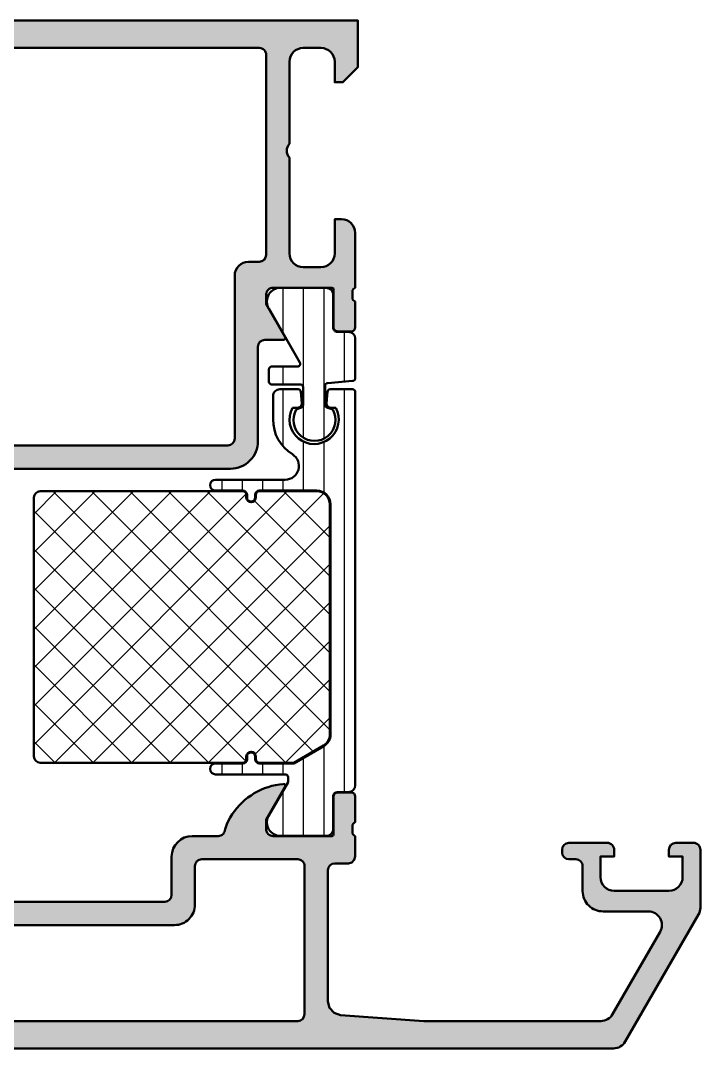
# Model space of a CAD drawing. Extents: x -20 to 78, y 10 to 85.
# Drawn here: x 28.4 to 78, y 10 to 85 of the extents above; entities that cross this region are included whole.
import ezdxf

# ---------------------------------------------------------------- set-up
doc = ezdxf.new("R2010")
doc.units = 0
for name, color, linetype, lineweight in [('0S-Alu contour', 7, 'Continuous', 50), ('0S-Alu hatch', 252, 'Continuous', 25), ('0S-Plastic contour', 254, 'Continuous', 50), ('0S-Plastic hatch', 253, 'Continuous', 25), ('0S-PT contour', 91, 'Continuous', 50), ('0S-PT hatch', 103, 'Continuous', 25)]:
    doc.layers.add(name, color=color, linetype=linetype, lineweight=lineweight)
pattern_1 = [(90, (0, 0), (-1.4859, 0), [])]

# ---------------------------------------------------------------- blocks, each defined once
blk = doc.blocks.new('398790__73D74EE0_FB22_4A8C_B24D_59E023AB0B84_')
at = {"layer": '0S-Alu hatch'}
h = blk.add_hatch(color=256, dxfattribs=at)
edge = h.paths.add_edge_path()
edge.add_line((-4.50000000000557, 18.50000824363941), (4.499999999994201, 18.50000824363964))
edge.add_ellipse((4.500030519905962, 18.00003875976304), major_axis=(-0.499969484808123, 0), ratio=1, start_angle=179.992131141837, end_angle=270.0034975377282, ccw=False)
edge.add_line((4.999999999998977, 17.99997009521247), (4.999999999998976, 10.50000824365055))
edge.add_arc((5.500030517577215, 10.50003876121787), 0.5000305185095038, 180.0034968421549, 269.9965031559675)
edge.add_line((5.499999999993747, 10.00000824363963), (71.64911849975977, 10.00000072212959))
edge.add_arc((71.64911861346518, 11.00000072212953), 0.9999999999999442, 269.9999934851598, 329.9999999999985)
edge.add_line((72.51514401724955, 10.50000072212954), (77.86602540378442, 19.76799914888205))
edge.add_arc((77.00000000000117, 20.267999148882), 0.9999999999989476, 329.9999999999688, 360)
edge.add_line((78.00000000000011, 20.267999148882), (77.99999999999989, 24.5000011283263))
edge.add_arc((77.49995117187522, 24.50000112832613), 0.5000488281246476, 0, 90.00000000004559)
edge.add_line((77.49995117187484, 25.00004995645078), (76.19995117187489, 25.00004995645066))
edge.add_arc((76.19995117187511, 24.50004995645089), 0.4999999999997727, 90.00000000002605, 180)
edge.add_line((75.69995117187534, 24.50004995645089), (75.69995117187511, 24.00004995645101))
edge.add_line((75.69995117187511, 24.00004995645101), (76.69995117187511, 24.00004995645066))
edge.add_line((76.69995117187511, 24.00004995645066), (76.69995117187443, 22.50004995645055))
edge.add_ellipse((75.69995117187506, 22.50004995645026), major_axis=(-0.9999999999993747, 0), ratio=1, start_angle=90.00000000002927, end_angle=180, ccw=False)
edge.add_line((75.69995117187557, 21.50004995645089), (71.69995117187511, 21.50004995645089))
edge.add_ellipse((71.69995117187521, 22.50004995645101), major_axis=(-1.000000000000113, 0), ratio=1, start_angle=0, end_angle=89.99999999999352, ccw=False)
edge.add_line((70.69995117187511, 22.50004995645101), (70.69995117187511, 24.00004995645089))
edge.add_line((70.69995117187511, 24.00004995645089), (71.69995117187511, 24.00004995645101))
edge.add_line((71.69995117187511, 24.00004995645101), (71.69995117187511, 24.50004995645078))
edge.add_arc((71.1999511718746, 24.50004995645061), 0.5000000000005116, 0, 90.00000000004559)
edge.add_line((71.1999511718742, 25.00004995645112), (68.3999629060678, 25.00004995645078))
edge.add_arc((68.39996290606791, 24.50004995645112), 0.499999999999659, 90.00000000001303, 180)
edge.add_line((67.89996290606825, 24.50004995645112), (67.89996290606871, 24.30004995645096))
edge.add_arc((68.39996290606831, 24.30004995645056), 0.4999999999996021, 180, 269.9999999999674)
edge.add_line((68.39996290606803, 23.80004995645096), (68.9000511718749, 23.80004995645107))
edge.add_ellipse((68.90005117187508, 23.30009878457584), major_axis=(-0.4999511718752387, 0), ratio=1, start_angle=180, end_angle=270.00000000001955, ccw=False)
edge.add_line((69.40000234375032, 23.30009878457584), (69.39990234374989, 21.483936675201))
edge.add_arc((70.88651459583814, 21.48659010828756), 1.486614620123871, 180.1022663141738, 270.5198399252815)
edge.add_line((70.90000234375077, 20.00003667520072), (74.18948055541557, 20.00003667520094))
edge.add_ellipse((74.18948055541517, 19.00003667520077), major_axis=(-1.000000000000174, 0), ratio=1, start_angle=149.9999999999873, end_angle=269.9999999999772, ccw=False)
edge.add_line((75.05550595919965, 18.50003667520049), (71.59138288401698, 12.49999950531265))
edge.add_ellipse((70.72535748023272, 12.99999950531302), major_axis=(-1.000000000000031, 0), ratio=1, start_angle=89.99996126453891, end_angle=149.9999999999769, ccw=False)
edge.add_line((70.72535680417138, 11.99999950531322), (57.80000305175907, 12.00000824363952))
edge.add_line((57.80000305175907, 12.00000824363952), (51.72874450683559, 12.43366302879577))
edge.add_line((51.72874450683559, 12.43366302879577), (51.25941467285077, 12.58983673485035))
edge.add_line((51.25941467285077, 12.58983673485035), (50.9223480224606, 12.95185150535804))
edge.add_line((50.9223480224606, 12.95185150535804), (50.8000030517577, 13.43111481102245))
edge.add_line((50.8000030517577, 13.43111481102245), (50.80000305175724, 23.00000824363918))
edge.add_ellipse((51.30000305175747, 23.00000824363918), major_axis=(-0.5000000000002274, 0), ratio=1, start_angle=270, end_angle=360, ccw=False)
edge.add_line((51.30000305175747, 23.50000824363941), (52.30000305175747, 23.50000824363941))
edge.add_line((52.30000305175747, 23.50000824363941), (52.55000305175769, 23.56699432762379))
edge.add_line((52.55000305175769, 23.56699432762379), (52.73301696777287, 23.75000824363964))
edge.add_line((52.73301696777287, 23.75000824363964), (52.80000305175724, 24.00000824364032))
edge.add_line((52.80000305175724, 24.00000824364032), (52.80000305175747, 25.5000082413303))
edge.add_ellipse((52.8788394983005, 25.7675288333234), major_axis=(-0.2788950563274208, 0), ratio=1, start_angle=-1.16458937409908, end_angle=73.580123580507, ccw=False)
edge.add_line((52.60000205175747, 25.77319724132179), (52.60000205175747, 26.22679124132178))
edge.add_ellipse((52.87887014740064, 26.23245190079883), major_axis=(-0.2789255417371575, 0), ratio=1, start_angle=-73.57540544464553, end_angle=1.162870072885596, ccw=False)
edge.add_line((52.80000305175748, 26.49999524132178), (52.80000305175748, 28.38000624133029))
edge.add_arc((52.50000305175747, 28.3800062413303), 0.3000000000000043, 0, 89.99999999999864)
edge.add_line((52.50000305175748, 28.6800062413303), (51.5200287327147, 28.6800062413303))
edge.add_arc((51.5200287327147, 28.38000624133029), 0.3000000000000149, 90.00000000000136, 180)
edge.add_line((51.22002873271469, 28.38000624133029), (51.22002873271469, 25.6200082413303))
edge.add_ellipse((51.10002873502341, 25.62000824133029), major_axis=(-0.1199999976912878, 0), ratio=1, start_angle=90.00000000000341, end_angle=180, ccw=False)
edge.add_line((51.10002873502342, 25.500008243639), (46.80000305175747, 25.50000824363941))
edge.add_ellipse((46.79999273164656, 25.99999792352851), major_axis=(-0.4999896799956042, 0), ratio=1, start_angle=-0.001182622279827683, end_angle=90.0011826220071, ccw=False)
edge.add_line((46.30000305175747, 26.0000082436391), (46.30000305175769, 26.70002045067044))
edge.add_line((46.30000305175769, 26.70002045067044), (47.68824768066372, 29.1045309487172))
edge.add_arc((47.56129708511834, 29.16122133523455), 0.1390332824643522, 335.9366245844328, 446.6097434881066)
edge.add_line((47.5695190429684, 29.30001129539711), (47.5291900634769, 29.29453339012401))
edge.add_line((47.5291900634769, 29.29453339012401), (47.26858520507869, 29.26847137840515))
edge.add_arc((47.98929224566395, 24.32045709332615), 5.00022639524402, 98.28718532858188, 149.7131689069925)
edge.add_line((43.67153930663914, 26.84221710594387), (43.46289062500079, 26.44503082664711))
edge.add_line((43.46289062500079, 26.44503082664711), (43.30000305175679, 26.00000824363941))
edge.add_ellipse((42.80000305082603, 26.00000824363907), major_axis=(-0.5000000009307543, 0), ratio=1, start_angle=89.99650294258907, end_angle=180, ccw=False)
edge.add_line((42.79997253324302, 25.50000824363964), (40.90001525878858, 25.50000824363964))
edge.add_arc((40.90001525878864, 24.00000824363981), 1.499999999999829, 90.00000000000217, 180)
edge.add_line((39.40001525878881, 24.00000824363981), (39.40001525878836, 21.2000082436398))
edge.add_ellipse((38.90001525878825, 21.20000824363968), major_axis=(-0.5000000000001137, 0), ratio=1, start_angle=90.00000000001302, end_angle=180, ccw=False)
edge.add_line((38.90001525878836, 20.70000824363957), (8.00003051757733, 20.70000824363957))
edge.add_ellipse((8.000010727895614, 21.20001897125944), major_axis=(-0.5000107280114893, 0), ratio=1, start_angle=0.0012292686208184023, end_angle=90.00226768182557, ccw=False)
edge.add_line((7.499999999999204, 21.20000824363685), (7.337127685546306, 21.64503082664727))
edge.add_arc((2.810831850583028, 19.52062037092582), 5.000047376773994, 25.14294558707304, 81.71391756521133)
edge.add_line((3.531417846678437, 24.4684713784053), (3.270812988277498, 24.49453339012417))
edge.add_line((3.270812988277498, 24.49453339012417), (3.230484008788494, 24.50001129539716))
edge.add_arc((3.238705966638377, 24.36122133523458), 0.1390332824643608, 93.3902565118197, 204.0633754152994)
edge.add_line((3.111755371092731, 24.30453094871781), (4.499999999998976, 21.90002045067116))
edge.add_line((4.499999999998976, 21.90002045067116), (4.499999999998976, 21.20000824363991))
edge.add_ellipse((4.000010320109652, 21.19999792352889), major_axis=(-0.4999896799958316, 0), ratio=1, start_angle=89.99881737812319, end_angle=180.0011826222799, ccw=False)
edge.add_line((3.999999999999886, 20.70000824363957), (-0.3000256809578019, 20.70000824363921))
edge.add_ellipse((-0.3000256809578161, 20.82000824363921), major_axis=(-0.120000000000001, 0), ratio=1, start_angle=0, end_angle=90.00000000000682, ccw=False)
edge.add_line((-0.4200256809578172, 20.82000824363921), (-0.4200256809578065, 23.5800062436392))
edge.add_arc((-0.7200256809578179, 23.58000624363921), 0.3000000000000114, 0, 90)
edge.add_line((-0.7200256809578179, 23.88000624363922), (-1.700000000000599, 23.88000624363921))
edge.add_arc((-1.700000000000585, 23.58000624363921), 0.3000000000000078, 90.00000000000273, 180)
edge.add_line((-2.000000000000593, 23.58000624363921), (-2.000000000000596, 21.69999524363069))
edge.add_ellipse((-2.078867095643758, 21.43245190310775), major_axis=(-0.2789255417371457, 0), ratio=1, start_angle=178.8371299271133, end_angle=253.5754054446464, ccw=False)
edge.add_line((-1.799999000000594, 21.42679124363069), (-1.799999000000596, 20.97319724363069))
edge.add_ellipse((-2.078836446543633, 20.96752883563231), major_axis=(-0.2788950563274236, 0), ratio=1, start_angle=106.4198764194908, end_angle=181.1645893740976, ccw=False)
edge.add_line((-2.000000000000598, 20.7000082436392), (-2.000000000001477, 20.30001129539677))
edge.add_ellipse((-2.499984741444393, 20.29999603707308), major_axis=(-0.499984741675739, 0), ratio=1, start_angle=89.99999999943333, end_angle=180.0017485284276, ccw=False)
edge.add_line((-2.499984741449338, 19.80001129539734), (-4.500000000005798, 19.80001129539745))
edge.add_arc((-4.499938970430648, 19.2999502581446), 0.5000610409769993, 90.00699262050773, 179.9877617963108)
edge.add_line((-5.000000000000341, 19.30005706965641), (-5.00000000000125, 19.00000824364987))
edge.add_arc((-4.499969482422898, 19.00003876121776), 0.5000305185096174, 180.0034968421549, 269.9965031560586)
edge = h.paths.add_edge_path()
edge.add_line((48.60001525878863, 12.00000569351017), (7.20000305175688, 12.00000569351028))
edge.add_ellipse((7.200003051756993, 12.5000056935104), major_axis=(-0.5000000000001137, 0), ratio=1, start_angle=0, end_angle=89.99999999998698, ccw=False)
edge.add_line((6.70000305175688, 12.50000569351028), (6.70000305175688, 18.50000519188155))
edge.add_ellipse((7.200003051757221, 18.50000519188155), major_axis=(-0.5000000000003411, 0), ratio=1, start_angle=270.000000000013, end_angle=360, ccw=False)
edge.add_line((7.200003051757107, 19.00000519188189), (39.60001525878795, 19.00000519188166))
edge.add_arc((39.60001525878846, 20.50000519188206), 1.500000000000397, 269.9999999999804, 360)
edge.add_line((41.10001525878885, 20.50000519188166), (41.10001525878863, 23.30000824363908))
edge.add_ellipse((41.60001525878868, 23.30000824363908), major_axis=(-0.500000000000057, 0), ratio=1, start_angle=269.9999999999544, end_angle=360, ccw=False)
edge.add_line((41.60001525878908, 23.80000824363914), (48.60001525878885, 23.80000824363914))
edge.add_ellipse((48.60001525878897, 23.30000824363925), major_axis=(-0.4999999999998864, 0), ratio=1, start_angle=180, end_angle=270.000000000013, ccw=False)
edge.add_line((49.10001525878886, 23.30000824363937), (49.10001525878886, 12.50000569351062))
edge.add_ellipse((48.6000152587884, 12.50000569351062), major_axis=(-0.5000000000004547, 0), ratio=1, start_angle=90.00000000002609, end_angle=180, ccw=False)
at = {"layer": '0S-Alu contour', "color": 7}
for points in [[(47.5695190429684, 29.30001129539711), (47.5291900634769, 29.29453339012401), (47.26858520507869, 29.26847137840515)], [(46.30000305175747, 26.0000082436391), (46.30000305175769, 26.70002045067044), (47.68824768066372, 29.1045309487172)], [(52.50000305175748, 28.6800062413303), (51.5200287327147, 28.6800062413303)], [(51.22002873271469, 28.38000624133029), (51.22002873271469, 25.6200082413303)], [(52.80000305175748, 26.49999524132178), (52.80000305175748, 28.38000624133029)], [(43.67153930663914, 26.84221710594387), (43.46289062500079, 26.44503082664711), (43.30000305175679, 26.00000824363941)], [(52.60000205175747, 25.77319724132179), (52.60000205175747, 26.22679124132178)], [(42.79997253324302, 25.50000824363964), (40.90001525878858, 25.50000824363964)], [(51.10002873502342, 25.500008243639), (46.80000305175747, 25.50000824363941)], [(51.30000305175747, 23.50000824363941), (52.30000305175747, 23.50000824363941), (52.55000305175769, 23.56699432762379), (52.73301696777287, 23.75000824363964), (52.80000305175724, 24.00000824364032), (52.80000305175747, 25.5000082413303)], [(71.1999511718742, 25.00004995645112), (68.3999629060678, 25.00004995645078)], [(77.49995117187484, 25.00004995645078), (76.19995117187489, 25.00004995645066)], [(67.89996290606825, 24.50004995645112), (67.89996290606871, 24.30004995645096)], [(70.69995117187511, 22.50004995645101), (70.69995117187511, 24.00004995645089), (71.69995117187511, 24.00004995645101), (71.69995117187511, 24.50004995645078)], [(75.69995117187534, 24.50004995645089), (75.69995117187511, 24.00004995645101), (76.69995117187511, 24.00004995645066), (76.69995117187443, 22.50004995645055)], [(78.00000000000011, 20.267999148882), (77.99999999999989, 24.5000011283263)], [(39.40001525878881, 24.00000824363981), (39.40001525878836, 21.2000082436398)], [(41.10001525878885, 20.50000519188166), (41.10001525878863, 23.30000824363908)], [(41.60001525878908, 23.80000824363914), (48.60001525878885, 23.80000824363914)], [(49.10001525878886, 23.30000824363937), (49.10001525878886, 12.50000569351062)], [(68.39996290606803, 23.80004995645096), (68.9000511718749, 23.80004995645107)], [(69.40000234375032, 23.30009878457584), (69.39990234374989, 21.483936675201)], [(70.72535680417138, 11.99999950531322), (57.80000305175907, 12.00000824363952), (51.72874450683559, 12.43366302879577), (51.25941467285077, 12.58983673485035), (50.9223480224606, 12.95185150535804), (50.8000030517577, 13.43111481102245), (50.80000305175724, 23.00000824363918)], [(75.69995117187557, 21.50004995645089), (71.69995117187511, 21.50004995645089)], [(38.90001525878836, 20.70000824363957), (8.00003051757733, 20.70000824363957)], [(70.90000234375077, 20.00003667520072), (74.18948055541557, 20.00003667520094)], [(72.51514401724955, 10.50000072212954), (77.86602540378442, 19.76799914888205)], [(7.200003051757107, 19.00000519188189), (39.60001525878795, 19.00000519188166)], [(75.05550595919965, 18.50003667520049), (71.59138288401698, 12.49999950531265)], [(48.60001525878863, 12.00000569351017), (7.20000305175688, 12.00000569351028)], [(5.499999999993747, 10.00000824363963), (71.64911849975977, 10.00000072212959)]]:
    blk.add_lwpolyline(points, dxfattribs=at)
for centre, radius, start, end in [((47.98929224566395, 24.32045709332615), 5.00022639524402, 98.28718532858188, 149.7131689069925), ((47.56129708511834, 29.16122133523455), 0.1390332824643522, 335.9366245844328, 86.6097434881067), ((51.5200287327147, 28.38000624133029), 0.3000000000000149, 90.00000000000136, 180), ((52.50000305175747, 28.3800062413303), 0.3000000000000043, 0, 89.99999999999864), ((40.90001525878864, 24.00000824363981), 1.499999999999829, 90.00000000000217, 180), ((68.39996290606791, 24.50004995645112), 0.499999999999659, 90.00000000001303, 180), ((71.1999511718746, 24.50004995645061), 0.5000000000005116, 0, 90.00000000004559), ((76.19995117187511, 24.50004995645089), 0.4999999999997727, 90.00000000002605, 180), ((77.49995117187522, 24.50000112832613), 0.5000488281246476, 0, 90.00000000004559), ((68.39996290606831, 24.30004995645056), 0.4999999999996021, 180, 269.9999999999674), ((70.88651459583814, 21.48659010828756), 1.486614620123871, 180.1022663141738, 270.5198399252815), ((39.60001525878846, 20.50000519188206), 1.500000000000397, 269.9999999999804, 0), ((77.00000000000117, 20.267999148882), 0.9999999999989476, 329.9999999999688, 0), ((71.64911861346518, 11.00000072212953), 0.9999999999999442, 269.9999934851598, 329.9999999999985)]:
    blk.add_arc(centre, radius, start, end, dxfattribs=at)
at = {"layer": '0S-Alu contour', "color": 7, "extrusion": (0, 0, -1)}
for centre, radius, start, end in [((-52.87887014740064, 26.23245190079883), 0.2789255417371575, 358.8371299271144, 73.57540544464557), ((-42.80000305082603, 26.00000824363907), 0.5000000009307543, 180, 270.0034970574109), ((-46.79999273164656, 25.99999792352851), 0.4999896799956042, 269.9988173779929, 0.0011826222798784), ((-51.10002873502341, 25.62000824133029), 0.1199999976912878, 180, 269.9999999999966), ((-52.8788394983005, 25.7675288333234), 0.2788950563274208, 286.419876419493, 1.164589374099114), ((-41.60001525878868, 23.30000824363908), 0.500000000000057, 0, 90.00000000004559), ((-48.60001525878897, 23.30000824363925), 0.4999999999998864, 89.99999999998697, 180), ((-51.30000305175747, 23.00000824363918), 0.5000000000002274, 0, 90), ((-68.90005117187508, 23.30009878457584), 0.4999511718752388, 89.99999999998046, 180), ((-71.69995117187521, 22.50004995645101), 1.000000000000113, 270.0000000000065, 0), ((-75.69995117187506, 22.50004995645026), 0.9999999999993747, 180, 269.9999999999707), ((-38.90001525878825, 21.20000824363968), 0.5000000000001137, 180, 269.999999999987), ((-74.18948055541517, 19.00003667520077), 1.000000000000174, 90.0000000000228, 210.0000000000128), ((-48.6000152587884, 12.50000569351062), 0.5000000000004547, 180, 269.9999999999739), ((-70.72535748023272, 12.99999950531302), 1.000000000000031, 210.0000000000232, 270.0000387354611)]:
    blk.add_arc(centre, radius, start, end, dxfattribs=at)
blk = doc.blocks.new('371280__603EA6CC_8E46_4776_B434_428593C489CB_')
at = {"layer": '0S-PT hatch'}
h = blk.add_hatch(dxfattribs=at)
h.set_pattern_fill('ANSI37', color=256, scale=0.625, angle=90, style=0)
h.set_pattern_definition([(135, (0, 0), (-1.403165018917055, -1.403165018917055), []), (225, (0, 0), (1.403165018917055, -1.403165018917055), [])])
edge = h.paths.add_edge_path()
edge.add_line((29.3500167841238, 50.19996203540639), (29.35001678412392, 31.29998425724608))
edge.add_arc((29.8000401026243, 31.29998425725811), 0.4500233185003851, 180, 269.9999999998833)
edge.add_line((29.80004010262339, 30.84996093875772), (44.60001525879791, 30.84996093930177))
edge.add_arc((44.60001525878872, 31.09996093930175), 0.2499999999999822, 270.0000000021056, 360)
edge.add_line((44.8500152587887, 31.09996093930175), (44.8500152587887, 31.29996093930158))
edge.add_ellipse((45.20001068115198, 31.29996093930156), major_axis=(-0.3499954223632784, 0), ratio=1, start_angle=180, end_angle=360, ccw=False)
edge.add_line((45.55000610351526, 31.29996093930154), (45.55000610351527, 31.09996093930167))
edge.add_arc((45.8000061035154, 31.09996093930167), 0.2500000000001279, 180, 270.0000000000033)
edge.add_line((45.80000610351541, 30.84996093930154), (48.31282866458611, 30.84996093930166))
edge.add_line((48.31282866458611, 30.84996093930166), (50.47488519540699, 32.09796996455971))
edge.add_arc((49.9999204820941, 32.92080100043147), 0.9500749404579562, 299.994933624965, 360.0000430627042)
edge.add_line((50.94999542255179, 32.92080171449447), (50.95000803241832, 49.69998463942166))
edge.add_arc((50.0000080324185, 49.69998535336419), 0.9500000000000863, 359.9999569457602, 450.0000000000034)
edge.add_line((50.00000803241845, 50.64998535336427), (45.80000610351525, 50.64998535336406))
edge.add_arc((45.80000610351526, 50.39998535336405), 0.2500000000000071, 90.0000000000016, 180)
edge.add_line((45.55000610351526, 50.39998535336405), (45.55000610351526, 50.19998535336416))
edge.add_ellipse((45.20001068115198, 50.19998535336416), major_axis=(-0.3499954223632784, 0), ratio=1, start_angle=0, end_angle=180, ccw=False)
edge.add_line((44.8500152587887, 50.19998535336416), (44.8500152587887, 50.39998535336398))
edge.add_arc((44.60001525878852, 50.39998535336398), 0.2500000000001847, 0, 90)
edge.add_line((44.60001525878852, 50.64998535336416), (29.80004010262517, 50.64998535390774))
edge.add_arc((29.80004010262515, 50.19996203540639), 0.4500233185013585, 89.9999999999982, 180)
at = {"layer": '0S-PT contour', "color": 7}
for points in [[(44.60001525878852, 50.64998535336416), (29.80004010262517, 50.64998535390774)], [(44.8500152587887, 50.19998535336416), (44.8500152587887, 50.39998535336398)], [(45.55000610351526, 50.39998535336405), (45.55000610351526, 50.19998535336416)], [(50.00000803241845, 50.64998535336427), (45.80000610351525, 50.64998535336406)], [(29.3500167841238, 50.19996203540639), (29.35001678412392, 31.29998425724608)], [(50.94999542255179, 32.92080171449447), (50.95000803241832, 49.69998463942166)], [(45.80000610351541, 30.84996093930154), (48.31282866458611, 30.84996093930166), (50.47488519540699, 32.09796996455971)], [(29.80004010262339, 30.84996093875772), (44.60001525879791, 30.84996093930177)], [(44.8500152587887, 31.09996093930175), (44.8500152587887, 31.29996093930158)], [(45.55000610351526, 31.29996093930154), (45.55000610351527, 31.09996093930167)]]:
    blk.add_lwpolyline(points, dxfattribs=at)
for centre, radius, start, end in [((29.80004010262515, 50.19996203540639), 0.4500233185013585, 89.9999999999982, 180), ((44.60001525878852, 50.39998535336398), 0.2500000000001847, 0, 90), ((45.80000610351526, 50.39998535336405), 0.2500000000000071, 90.0000000000016, 180), ((50.0000080324185, 49.69998535336419), 0.9500000000000863, 359.9999569457602, 90.00000000000344), ((49.9999204820941, 32.92080100043147), 0.9500749404579562, 299.994933624965, 4.30627041987e-05), ((29.8000401026243, 31.29998425725811), 0.4500233185003851, 180, 269.9999999998833), ((44.60001525878872, 31.09996093930175), 0.2499999999999822, 270.0000000021056, 0), ((45.8000061035154, 31.09996093930167), 0.2500000000001279, 180, 270.0000000000033)]:
    blk.add_arc(centre, radius, start, end, dxfattribs=at)
at = {"layer": '0S-PT contour', "color": 7, "extrusion": (0, 0, -1)}
for centre, start, end in [((-45.20001068115198, 50.19998535336416), 180, 0), ((-45.20001068115198, 31.29996093930156), 0, 180)]:
    blk.add_arc(centre, 0.3499954223632784, start, end, dxfattribs=at)
blk = doc.blocks.new('284173__30CE8057_957B_47B2_8EF5_8494ADC51B93___B8DF5FC1_F202_476A_A1E8_FD31BE7339BE_')
at = {"layer": '0S-Plastic hatch'}
h = blk.add_hatch(dxfattribs=at)
h.set_pattern_fill('ANSI31', color=256, scale=0.4680000000000001, angle=45, style=0)
h.set_pattern_definition(pattern_1)
edge = h.paths.add_edge_path()
edge.add_line((52.80000915527626, 57.89996088605383), (52.80000303682897, 29.21000513470679))
edge.add_ellipse((52.30000303682898, 29.21000524133727), major_axis=(-0.5000000000000043, 0), ratio=1, start_angle=90.00000000000159, end_angle=179.9999878056733, ccw=False)
edge.add_line((52.30000303682899, 28.71000524133727), (51.48967171842414, 28.71000524133727))
edge.add_arc((51.48967171842414, 28.41000524133727), 0.3000000000000043, 90, 180)
edge.add_line((51.18967171842414, 28.41000524133727), (51.19000366882116, 26.01000685840096))
edge.add_ellipse((50.69000769138255, 26.01000421877588), major_axis=(-0.4999959774455833, 0), ratio=1, start_angle=89.99969751881332, end_angle=180.0003024817733, ccw=False)
edge.add_line((50.69000505175747, 25.51000824133727), (47.213463553658, 25.51000824133727))
edge.add_ellipse((47.35577420264935, 26.49982631606012), major_axis=(-0.9999960709244778, 0), ratio=1, start_angle=-32.7270160998404, end_angle=81.81839194810021, ccw=False)
edge.add_line((46.51452155365801, 27.04046124133727), (47.89999999999964, 29.44018063211978))
edge.add_line((47.89999999999964, 29.44018063211978), (47.89999999999964, 29.79997314633286))
edge.add_arc((47.69999999999965, 29.79997314633292), 0.1999999999999886, 0, 89.99999999998371)
edge.add_line((47.69999999999971, 29.9999731463329), (42.60001220703089, 29.99997314633294))
edge.add_ellipse((42.60001220703089, 30.3999670428173), major_axis=(-0.3999938964843608, 0), ratio=1, start_angle=-90, end_angle=90, ccw=False)
edge.add_line((42.60001220703089, 30.79996093930166), (44.60001525878875, 30.79996093930177))
edge.add_arc((44.60001525878861, 31.09996093930153), 0.2999999999997556, 270.0000000000271, 360)
edge.add_line((44.90001525878836, 31.09996093930153), (44.90001525878859, 31.29996093930154))
edge.add_ellipse((45.20001068115193, 31.29996093930154), major_axis=(-0.2999954223633381, 0), ratio=1, start_angle=180, end_angle=360, ccw=False)
edge.add_line((45.50000610351527, 31.29996093930154), (45.50000610351527, 31.09996093930161))
edge.add_arc((45.80000610351533, 31.09996093930161), 0.3000000000000682, 180, 270)
edge.add_line((45.80000610351533, 30.79996093930154), (48.32622375488245, 30.79996093930154))
edge.add_line((48.32622375488245, 30.79996093930154), (50.4999267578121, 32.05469268689629))
edge.add_arc((49.99992048209375, 32.92080100043146), 1.00007494045819, 299.9979363638884, 359.9988858904897)
edge.add_line((50.99999542236289, 32.92078155408365), (51.00000803241801, 49.69998427223245))
edge.add_arc((50.0000080324186, 49.69998535336404), 0.9999999999999946, 359.9999380557947, 450.0000000000012)
edge.add_line((50.00000803241858, 50.69998535336405), (45.80000610351522, 50.69998535336404))
edge.add_arc((45.80000610351532, 50.39998535336398), 0.300000000000054, 90.000000000019, 180)
edge.add_line((45.50000610351527, 50.39998535336398), (45.50000610351515, 50.19998535336404))
edge.add_ellipse((45.20001068115193, 50.19998535336404), major_axis=(-0.2999954223632244, 0), ratio=1, start_angle=0, end_angle=180, ccw=False)
edge.add_line((44.9000152587887, 50.19998535336404), (44.9000152587887, 50.39998535336408))
edge.add_arc((44.60001525878875, 50.39998535336398), 0.2999999999999545, 0, 90.00000000002171)
edge.add_line((44.60001525878864, 50.69998535336392), (42.60001220703089, 50.69998535336407))
edge.add_ellipse((42.60001220703089, 51.09997924984849), major_axis=(-0.3999938964844176, 0), ratio=1, start_angle=-90, end_angle=90, ccw=False)
edge.add_line((42.60001220703089, 51.4999731463329), (47.6928191055789, 51.4999731463329))
edge.add_arc((47.69281910557892, 52.49997314633285), 0.999999999999943, 269.9999999999988, 418.2116693563891)
edge.add_ellipse((49.79994985772562, 55.89997314535619), major_axis=(-3.000000000000178, 0), ratio=1, start_angle=-0.003997086741776457, end_angle=58.2116693563886, ccw=False)
edge.add_line((46.79994986502562, 55.9001824323284), (46.80000915527297, 57.5999609393016))
edge.add_ellipse((47.30000915527313, 57.59996093930155), major_axis=(-0.5000000000001635, 0), ratio=1, start_angle=269.9999999999935, end_angle=360, ccw=False)
edge.add_line((47.30000915527319, 58.09996093930171), (48.62602452675755, 58.0999609393017))
edge.add_ellipse((48.62602452675757, 57.8999609393017), major_axis=(-0.1999999999999886, 0), ratio=1, start_angle=185.0001565526393, end_angle=270.0000000000041, ccw=False)
edge.add_line((48.82526341874701, 57.91739263224348), (48.89886749326048, 57.07612068574575))
edge.add_ellipse((48.60000915527623, 57.04997314633303), major_axis=(-0.3000000000000722, 0), ratio=1, start_angle=89.99999999999591, end_angle=185.0001565526479, ccw=False)
edge.add_line((48.60000915527621, 56.74997314633295), (48.21328669298647, 56.74997314633291))
edge.add_arc((49.79994985772544, 55.89997314535622), 1.799999999999962, 151.8213572242008, 388.1786427757992)
edge.add_line((51.38661302246442, 56.74997314633291), (51.0000091552762, 56.74997314633301))
edge.add_ellipse((51.00000915527616, 57.04997314633307), major_axis=(-0.300000000000054, 0), ratio=1, start_angle=-5.000156552637293, end_angle=90.00000000000807, ccw=False)
edge.add_line((50.70115081729192, 57.07612068574573), (50.77475489180529, 57.91739263224342))
edge.add_ellipse((50.97399378379496, 57.89996093930151), major_axis=(-0.2000000000002338, 0), ratio=1, start_angle=269.99999999999386, end_angle=354.99984344732815, ccw=False)
edge.add_line((50.97399378379499, 58.09996093930174), (52.60000915527622, 58.09996093930172))
edge.add_ellipse((52.60000915527624, 57.89996093930169), major_axis=(-0.2000000000000313, 0), ratio=1, start_angle=180.0000152727673, end_angle=270.00000000000614, ccw=False)
at = {"layer": '0S-Plastic contour', "color": 7}
for points in [[(47.30000915527319, 58.09996093930171), (48.62602452675755, 58.0999609393017)], [(48.82526341874701, 57.91739263224348), (48.89886749326048, 57.07612068574575)], [(50.70115081729192, 57.07612068574573), (50.77475489180529, 57.91739263224342)], [(50.97399378379499, 58.09996093930174), (52.60000915527622, 58.09996093930172)], [(52.80000915527626, 57.89996088605383), (52.80000303682897, 29.21000513470679)], [(46.79994986502562, 55.9001824323284), (46.80000915527297, 57.5999609393016)], [(48.60000915527621, 56.74997314633295), (48.21328669298647, 56.74997314633291)], [(51.38661302246442, 56.74997314633291), (51.0000091552762, 56.74997314633301)], [(42.60001220703089, 51.4999731463329), (47.6928191055789, 51.4999731463329)], [(44.60001525878864, 50.69998535336392), (42.60001220703089, 50.69998535336407)], [(44.9000152587887, 50.19998535336404), (44.9000152587887, 50.39998535336408)], [(45.50000610351527, 50.39998535336398), (45.50000610351515, 50.19998535336404)], [(50.00000803241858, 50.69998535336405), (45.80000610351522, 50.69998535336404)], [(50.99999542236289, 32.92078155408365), (51.00000803241801, 49.69998427223245)], [(45.80000610351533, 30.79996093930154), (48.32622375488245, 30.79996093930154), (50.4999267578121, 32.05469268689629)], [(42.60001220703089, 30.79996093930166), (44.60001525878875, 30.79996093930177)], [(44.90001525878836, 31.09996093930153), (44.90001525878859, 31.29996093930154)], [(45.50000610351527, 31.29996093930154), (45.50000610351527, 31.09996093930161)], [(47.69999999999971, 29.9999731463329), (42.60001220703089, 29.99997314633294)], [(46.51452155365801, 27.04046124133727), (47.89999999999964, 29.44018063211978), (47.89999999999964, 29.79997314633286)], [(52.30000303682899, 28.71000524133727), (51.48967171842414, 28.71000524133727)], [(51.18967171842414, 28.41000524133727), (51.19000366882116, 26.01000685840096)], [(50.69000505175747, 25.51000824133727), (47.213463553658, 25.51000824133727)]]:
    blk.add_lwpolyline(points, dxfattribs=at)
at = {"layer": '0S-Plastic contour', "color": 7, "extrusion": (0, 0, -1)}
for centre, radius, start, end in [((-47.30000915527313, 57.59996093930155), 0.5000000000001635, 0, 90.00000000000651), ((-48.62602452675757, 57.8999609393017), 0.1999999999999886, 89.99999999999594, 174.9998434473607), ((-50.97399378379496, 57.89996093930151), 0.2000000000002338, 5.000156552671869, 90.00000000000612), ((-52.60000915527624, 57.89996093930169), 0.2000000000000313, 89.99999999999388, 179.9999847272327), ((-48.60000915527623, 57.04997314633303), 0.3000000000000722, 174.9998434473521, 270.0000000000041), ((-51.00000915527616, 57.04997314633307), 0.300000000000054, 269.9999999999919, 5.000156552637347), ((-49.79994985772562, 55.89997314535619), 3.000000000000178, 301.7883306436114, 0.0039970867418171), ((-42.60001220703089, 51.09997924984849), 0.3999938964844176, 270, 90), ((-45.20001068115193, 50.19998535336404), 0.2999954223632244, 180, 0), ((-45.20001068115193, 31.29996093930154), 0.2999954223633381, 0, 180), ((-42.60001220703089, 30.3999670428173), 0.3999938964843608, 270, 90), ((-52.30000303682898, 29.21000524133727), 0.5000000000000043, 180.0000121943268, 269.9999999999984), ((-47.35577420264935, 26.49982631606012), 0.9999960709244778, 278.1816080518998, 32.72701609984042), ((-50.69000769138255, 26.01000421877588), 0.4999959774455833, 179.9996975182267, 270.0003024811867)]:
    blk.add_arc(centre, radius, start, end, dxfattribs=at)
at = {"layer": '0S-Plastic contour', "color": 7}
for centre, radius, start, end in [((49.79994985772544, 55.89997314535622), 1.799999999999962, 151.8213572242008, 28.1786427757992), ((47.69281910557892, 52.49997314633285), 0.999999999999943, 269.9999999999988, 58.21166935638914), ((44.60001525878875, 50.39998535336398), 0.2999999999999545, 0, 90.00000000002171), ((45.80000610351532, 50.39998535336398), 0.300000000000054, 90.000000000019, 180), ((50.0000080324186, 49.69998535336404), 0.9999999999999946, 359.9999380557947, 90.00000000000122), ((49.99992048209375, 32.92080100043146), 1.00007494045819, 299.9979363638884, 359.9988858904897), ((44.60001525878861, 31.09996093930153), 0.2999999999997556, 270.0000000000271, 0), ((45.80000610351533, 31.09996093930161), 0.3000000000000682, 180, 270), ((47.69999999999965, 29.79997314633292), 0.1999999999999886, 0, 89.99999999998371), ((51.48967171842414, 28.41000524133727), 0.3000000000000043, 90, 180)]:
    blk.add_arc(centre, radius, start, end, dxfattribs=at)
blk = doc.blocks.new('284173__25E6E976_6695_4A87_83A8_609AB940E5B2___C053C836_77D6_4E88_AD1F_60D209B753D7_')
at = {"layer": '0S-Plastic hatch'}
h = blk.add_hatch(dxfattribs=at)
h.set_pattern_fill('ANSI31', color=256, scale=0.4680000000000001, angle=45, style=0)
h.set_pattern_definition(pattern_1)
edge = h.paths.add_edge_path()
edge.add_line((52.80000305175747, 61.79001113574442), (52.80000305175747, 58.90750548999246))
edge.add_ellipse((52.59959904050947, 58.90789726373672), major_axis=(-0.2004043941907312, 0), ratio=1, start_angle=90.11637972490922, end_angle=179.8879914961055, ccw=False)
edge.add_line((52.60000610351528, 58.70749328296122), (50.80000305175747, 58.54999206225809))
edge.add_arc((50.80040730920315, 58.34959088682869), 0.2004015831713085, 90.1155792325416, 179.8887919884768)
edge.add_line((50.60000610351528, 58.34997985522683), (50.60000610351528, 56.94998405139383))
edge.add_arc((50.80041009371091, 56.95037581946827), 0.2004043731273295, 180.1120068946615, 269.8858075365129)
edge.add_line((50.80001068115199, 56.74997184436257), (51.15500640869106, 56.6316114426692))
edge.add_ellipse((49.82826264414878, 55.86065081297456), major_axis=(-1.534480143009669, 0), ratio=1, start_angle=-29.803026147424987, end_angle=210.1605427976275, ccw=False)
edge.add_line((48.49673406650771, 56.62331781515582), (48.80000305175746, 56.74997184436258))
edge.add_arc((48.79960645992206, 56.95037299885235), 0.200401546914977, 270.1133876137157, 359.8887979551078)
edge.add_line((49.00000762939418, 56.94998405139383), (49.00000762939418, 58.25000426928934))
edge.add_arc((48.79964546471661, 58.2496237656164), 0.2003625259806089, 0.1088091076223094, 89.89556244690863)
edge.add_line((48.800010681152, 58.44998595874248), (46.70001220703089, 58.44998595874247))
edge.add_ellipse((46.70040879886629, 58.65038711323222), major_axis=(-0.2004015469149699, 0), ratio=1, start_angle=0.11120204489537855, end_angle=89.8866123862843, ccw=False)
edge.add_line((46.50000762939418, 58.6499981657737), (46.50000762939418, 59.54999206225809))
edge.add_ellipse((46.70042975298858, 59.54958216147658), major_axis=(-0.2004225427558978, 0), ratio=1, start_angle=270.11936600596493, end_angle=359.88281956286204, ccw=False)
edge.add_line((46.70001220703089, 59.75000426928934), (48.58757734991312, 59.75000426928934))
edge.add_arc((48.58757734991312, 59.95000426928934), 0.2000000000000028, 269.999999999998, 389.8798401838267)
edge.add_line((48.76099176806473, 60.0496408066496), (46.514521553658, 63.95955513574442))
edge.add_ellipse((47.35577420264935, 64.50019006102157), major_axis=(-0.9999960709244858, 0), ratio=1, start_angle=-81.81839194810021, end_angle=32.727016099840284, ccw=False)
edge.add_line((47.213463553658, 65.49000813574443), (50.69000505175775, 65.49000824133029))
edge.add_ellipse((50.69000769138281, 64.99001226389167), major_axis=(-0.4999959774455833, 0), ratio=1, start_angle=179.9996975182268, end_angle=270.00030248118503, ccw=False)
edge.add_line((51.19000366882143, 64.99000962426148), (51.18967172416354, 62.59005273515747))
edge.add_arc((51.48967172129397, 62.59001124133028), 0.2999999999999976, 179.9920752627072, 269.9999925343822)
edge.add_line((51.48967168220409, 62.29001124133029), (52.30000311690726, 62.29001113574442))
edge.add_ellipse((52.30000305175747, 61.79001113574443), major_axis=(-0.4999999999999972, 0), ratio=1, start_angle=180, end_angle=269.99999253438307, ccw=False)
at = {"layer": '0S-Plastic contour', "color": 7}
for points in [[(47.213463553658, 65.49000813574443), (50.69000505175775, 65.49000824133029)], [(51.19000366882143, 64.99000962426148), (51.18967172416354, 62.59005273515747)], [(48.76099176806473, 60.0496408066496), (46.514521553658, 63.95955513574442)], [(51.48967168220409, 62.29001124133029), (52.30000311690726, 62.29001113574442)], [(52.80000305175747, 61.79001113574442), (52.80000305175747, 58.90750548999246)], [(46.50000762939418, 58.6499981657737), (46.50000762939418, 59.54999206225809)], [(46.70001220703089, 59.75000426928934), (48.58757734991312, 59.75000426928934)], [(52.60000610351528, 58.70749328296122), (50.80000305175747, 58.54999206225809)], [(48.800010681152, 58.44998595874248), (46.70001220703089, 58.44998595874247)], [(49.00000762939418, 56.94998405139383), (49.00000762939418, 58.25000426928934)], [(50.60000610351528, 58.34997985522683), (50.60000610351528, 56.94998405139383)], [(48.49673406650771, 56.62331781515582), (48.80000305175746, 56.74997184436258)], [(50.80001068115199, 56.74997184436257), (51.15500640869106, 56.6316114426692)]]:
    blk.add_lwpolyline(points, dxfattribs=at)
at = {"layer": '0S-Plastic contour', "color": 7, "extrusion": (0, 0, -1)}
for centre, radius, start, end in [((-47.35577420264935, 64.50019006102157), 0.9999960709244858, 327.2729839001597, 81.81839194810027), ((-50.69000769138281, 64.99001226389167), 0.4999959774455833, 89.99969751881494, 180.0003024817733), ((-52.30000305175747, 61.79001113574443), 0.4999999999999972, 90.00000746561696, 180), ((-46.70042975298858, 59.54958216147658), 0.2004225427558978, 0.1171804371379405, 89.88063399403507), ((-46.70040879886629, 58.65038711323222), 0.2004015469149699, 270.1133876137158, 359.8887979551046), ((-52.59959904050947, 58.90789726373672), 0.2004043941907312, 180.1120085038947, 269.8836202750908), ((-49.82826264414878, 55.86065081297456), 1.534480143009669, 149.8394572023725, 29.80302614742512)]:
    blk.add_arc(centre, radius, start, end, dxfattribs=at)
at = {"layer": '0S-Plastic contour', "color": 7}
for centre, radius, start, end in [((51.48967172129397, 62.59001124133028), 0.2999999999999976, 179.9920752627072, 269.9999925343822), ((48.58757734991312, 59.95000426928934), 0.2000000000000028, 269.999999999998, 29.87984018382667), ((50.80040730920315, 58.34959088682869), 0.2004015831713085, 90.1155792325416, 179.8887919884768), ((48.79964546471661, 58.2496237656164), 0.2003625259806089, 0.1088091076223094, 89.89556244690863), ((48.79960645992206, 56.95037299885235), 0.200401546914977, 270.1133876137157, 359.8887979551078), ((50.80041009371091, 56.95037581946827), 0.2004043731273295, 180.1120068946615, 269.8858075365129)]:
    blk.add_arc(centre, radius, start, end, dxfattribs=at)
blk = doc.blocks.new('398780__B64DF001_C3E0_4329_B39A_84BA9B38D844_')
at = {"layer": '0S-Alu hatch'}
h = blk.add_hatch(color=256, dxfattribs=at)
edge = h.paths.add_edge_path()
edge.add_line((-19.99999999999969, 84.49995870443185), (-19.99999999999946, 80.5000044828945))
edge.add_arc((-19.49996948242139, 80.50003500046235), 0.5000305185093334, 180.0034968423634, 269.9965031559869)
edge.add_line((-19.50000000000469, 80.00000448288428), (-18.19999694824665, 80.00000448288405))
edge.add_arc((-18.1999664288013, 80.49997396623682), 0.4999694842842647, 269.9965025157185, 360.0069945406403)
edge.add_line((-17.69999694824256, 80.50003500139331), (-17.69999694824142, 81.00000448288473))
edge.add_line((-17.69999694824142, 81.00000448288473), (-18.69999694824165, 81.0000044828845))
edge.add_line((-18.69999694824165, 81.0000044828845), (-18.69999694824165, 82.50000448288439))
edge.add_ellipse((-17.69993187314426, 82.49993940778701), major_axis=(-1.000065077214628, 0), ratio=1, start_angle=270.00372828582056, end_angle=359.99627171418564, ccw=False)
edge.add_line((-17.69999694824187, 83.50000448288438), (-13.69999694824233, 83.5000044828846))
edge.add_ellipse((-13.70001368614029, 82.49998774498619), major_axis=(-1.000016738038496, 0), ratio=1, start_angle=180.0009589945736, end_angle=269.9990410051403, ccw=False)
edge.add_line((-12.69999694824187, 82.50000448287918), (-12.69999694824187, 81.00000448288438))
edge.add_line((-12.69999694824187, 81.00000448288438), (-13.69999694824187, 81.00000448288438))
edge.add_line((-13.69999694824187, 81.00000448288438), (-13.69999694824187, 80.50000448288426))
edge.add_arc((-13.19998621828628, 80.50001521283976), 0.5000107300707202, 180.0012295357285, 269.9987704640465)
edge.add_line((-13.19999694824187, 80.00000448288417), (-11.89999389648451, 80.00000448288428))
edge.add_arc((-11.89998357637338, 80.49999416277383), 0.4999896799960589, 269.9988173779669, 360.0011826219717)
edge.add_line((-11.39999389648383, 80.5000044828844), (-11.39999389648361, 82.50000448288462))
edge.add_ellipse((-10.89998573452627, 82.49999632092717), major_axis=(-0.5000081620239559, 0), ratio=1, start_angle=270.00093527612273, end_angle=359.99906472380104, ccw=False)
edge.add_line((-10.89999389648338, 83.0000044828845), (-5.499984741215854, 83.00000448288426))
edge.add_ellipse((-5.499969481490083, 82.5000349979019), major_axis=(-0.4999694852152461, 0), ratio=1, start_angle=179.9930054594119, end_angle=270.00174874249166, ccw=False)
edge.add_line((-5.000000000000355, 82.49997396274578), (-4.999999999999687, 75.69967762400462))
edge.add_arc((-4.499991838042234, 75.69968578596173), 0.5000081620240695, 180.0009352761989, 269.9990647238122)
edge.add_line((-4.499999999999914, 75.19967762400428), (-1.999999999999914, 75.19969288279346))
edge.add_line((-1.999999999999914, 75.19969288279346), (-1.999999999999687, 68.50017467814475))
edge.add_ellipse((-2.5250241968739, 68.00016725558484), major_axis=(-0.7250226409695152, 0), ratio=1, start_angle=136.3989482371548, end_angle=223.601924985548, ccw=False)
edge.add_line((-1.999992379641904, 67.5001678347727), (-1.999999999999658, 60.70001211227928))
edge.add_ellipse((-2.078836446542709, 60.43249152028618), major_axis=(-0.2788950563274228, 0), ratio=1, start_angle=178.835410625902, end_angle=253.5801235805057, ccw=False)
edge.add_line((-1.799998999999673, 60.4268231122878), (-1.799998999999701, 59.97322911228778))
edge.add_ellipse((-2.078867095642891, 59.96756845281069), major_axis=(-0.2789255417371723, 0), ratio=1, start_angle=106.42459455536289, end_angle=181.1628700728906, ccw=False)
edge.add_line((-1.999999999999679, 59.70002511228774), (-1.999999999999687, 57.82001411227931))
edge.add_arc((-1.69999999999969, 57.82001411227929), 0.2999999999999971, 180, 269.9999999999919)
edge.add_line((-1.699999999999732, 57.52001411227929), (-0.7200256809568942, 57.52001411227928))
edge.add_arc((-0.7200256809568942, 57.82001411227928), 0.2999999999999971, 270, 360)
edge.add_line((-0.420025680956897, 57.82001411227928), (-0.4200256809569112, 60.58001211227925))
edge.add_ellipse((-0.3000256809678206, 60.58001211228989), major_axis=(-0.1199999999890906, 0), ratio=1, start_angle=269.9999999900393, end_angle=360, ccw=False)
edge.add_line((-0.300025680946959, 60.70001211227898), (4.00000000000054, 60.70001211227886))
edge.add_ellipse((4.000010320111385, 60.20002243239038), major_axis=(-0.4999896799949789, 0), ratio=1, start_angle=179.9988173780284, end_angle=270.00118262200056, ccw=False)
edge.add_line((4.499999999999857, 60.20001211227978), (4.500000000000085, 59.49999990524817))
edge.add_line((4.500000000000085, 59.49999990524817), (3.111755371093607, 57.09548940720051))
edge.add_arc((3.238705966639429, 57.03879902068353), 0.139033282464606, 155.9366245846511, 266.6097434883032)
edge.add_line((3.230484008789828, 56.90000906052069), (4.599999999999766, 56.90000906052127))
edge.add_ellipse((4.59999999999988, 56.40000906052093), major_axis=(-0.5000000000003411, 0), ratio=1, start_angle=180, end_angle=270.000000000013, ccw=False)
edge.add_line((5.100000000000221, 56.40000906052093), (5.100000000000221, 54.3029092334673))
edge.add_arc((7.099999999999482, 54.30290923346759), 1.999999999999261, 180, 270.0000000000212)
edge.add_line((7.100000000000221, 52.30290923346832), (43.70000305175708, 52.30290923346878))
edge.add_arc((43.70000305175817, 54.30290923346838), 1.999999999999602, 269.9999999999691, 360)
edge.add_line((45.70000305175777, 54.30290923346838), (45.70000305175799, 61.2000090605218))
edge.add_ellipse((46.20000305175782, 61.20000906052128), major_axis=(-0.4999999999998295, 0), ratio=1, start_angle=269.9999999999284, end_angle=360, ccw=False)
edge.add_line((46.20000305175845, 61.70000906052111), (47.56953430175858, 61.70000906052099))
edge.add_arc((47.56129753257051, 61.83880801662574), 0.1390431392857125, 273.3961299496022, 384.0575019781509)
edge.add_line((47.68826293945322, 61.89548940720092), (46.30001831054742, 64.29999990524779))
edge.add_line((46.30001831054742, 64.29999990524779), (46.30001831054719, 65.00001211228938))
edge.add_ellipse((46.80000305385307, 65.00002737246523), major_axis=(-0.4999847435387605, 0), ratio=1, start_angle=-90.00699432655449, end_angle=0.0017487408159126971, ccw=False)
edge.add_line((46.80006408900417, 65.50001211227858), (51.10003101990329, 65.49999126970471))
edge.add_ellipse((51.1000271152956, 65.37998965233822), major_axis=(-0.1200016174300075, 0), ratio=1, start_angle=180.0007722310656, end_angle=269.99813571228117, ccw=False)
edge.add_line((51.22002873271471, 65.37999126971698), (51.22002873271469, 62.61999326971625))
edge.add_arc((51.52002873271467, 62.61999326971626), 0.29999999999999, 180, 270.0000000000013)
edge.add_line((51.52002873271468, 62.31999326971626), (52.50000305175751, 62.31999326971626))
edge.add_arc((52.50000305175747, 62.61999326971626), 0.2999999999999971, 270.0000000000068, 360)
edge.add_line((52.80000305175747, 62.61999326971626), (52.80000305175748, 64.50000426972473))
edge.add_ellipse((52.87887014740068, 64.76754761024768), major_axis=(-0.2789255417371659, 0), ratio=1, start_angle=-1.1628700728890067, end_angle=73.5754054446399, ccw=False)
edge.add_line((52.60000205175749, 64.77320826972475), (52.60000205175746, 65.22680226972477))
edge.add_ellipse((52.8788394983005, 65.23247067772316), major_axis=(-0.2788950563274239, 0), ratio=1, start_angle=-73.58012358050559, end_angle=1.1645893740997053, ccw=False)
edge.add_line((52.80000305175745, 65.49999126971626), (52.80000305175882, 69.50001974167311))
edge.add_arc((51.80000305164183, 69.500019741673), 1.000000000116983, 0, 90.00087426481947)
edge.add_line((51.79998779284219, 70.50001974167357), (51.30000305175791, 70.50001974167311))
edge.add_line((51.30000305175791, 70.50001974167311), (51.30000305175791, 68.00001974167368))
edge.add_ellipse((50.29991565428452, 68.00010713913642), major_axis=(-1.00008740129221, 0), ratio=1, start_angle=90.00501389833948, end_angle=179.994992931788, ccw=False)
edge.add_line((50.30000317096719, 67.00001974167346), (48.99995434284242, 67.0000197416738))
edge.add_ellipse((49.00001314057093, 68.00007853940231), major_axis=(-1.000058799456998, 0), ratio=1, start_angle=0.0033686637580103707, end_angle=89.99663133638478, ccw=False)
edge.add_line((47.99995434284243, 68.0000197416713), (47.99995434284287, 75.00001975317504))
edge.add_ellipse((48.52492478297408, 75.49998815541356), major_axis=(-0.7249568030224235, 0), ratio=1, start_angle=-43.60785378745459, end_angle=43.6026217827681, ccw=False)
edge.add_line((48.00000000000032, 76.00000449361507), (48.00000000000054, 82.0000044828846))
edge.add_ellipse((49.00005492741301, 81.99994955547159), major_axis=(-1.000054928920891, 0), ratio=1, start_angle=270.00314693604446, end_angle=359.9968530639975, ccw=False)
edge.add_line((49.00000000000077, 83.00000448288407), (50.30000305175835, 83.00000448288439))
edge.add_ellipse((50.29997722375098, 81.99997865487722), major_axis=(-1.000025828340687, 0), ratio=1, start_angle=180.0014797973691, end_angle=269.9985202024044, ccw=False)
edge.add_line((51.30000305175813, 82.00000448288067), (51.30000305175813, 80.50000448288426))
edge.add_line((51.30000305175813, 80.50000448288426), (51.89999389648447, 80.50000448288463))
edge.add_line((51.89999389648447, 80.50000448288463), (53.00000000000032, 81.6000105863999))
edge.add_line((53.00000000000032, 81.6000105863999), (53.00000000000054, 85.00000448288462))
edge.add_line((53.00000000000054, 85.00000448288462), (-19.50000000000514, 85.00000448288439))
edge.add_arc((-19.50001526018582, 84.50001973957801), 0.4999847435392651, 89.99825125874517, 180.0069943260082)
edge = h.paths.add_edge_path()
edge.add_ellipse((-2.799996947776165, 82.50000753417677), major_axis=(-0.4999847419089181, 0), ratio=1, start_angle=-89.9982514175395, end_angle=0.0017485273854163097, ccw=False)
edge.add_line((-2.800012206571096, 82.99999227585288), (45.79995434283783, 82.99999227585319))
edge.add_ellipse((45.79998486228419, 82.50002279250121), major_axis=(-0.4999694842834689, 0), ratio=1, start_angle=179.9930054594119, end_angle=270.00349748439874, ccw=False)
edge.add_line((46.29995434284214, 82.4999617573451), (46.29995434284214, 67.90001516403676))
edge.add_ellipse((45.79995434284226, 67.90001516403676), major_axis=(-0.4999999999998864, 0), ratio=1, start_angle=90.00000000001302, end_angle=180, ccw=False)
edge.add_line((45.79995434284238, 67.40001516403687), (45.00001831055064, 67.40001516403699))
edge.add_arc((45.00001831055062, 66.40001516403719), 0.999999999999801, 89.99999999999837, 179.9998349564778)
edge.add_line((44.00001831055496, 66.40001804461009), (44.00000305175772, 54.50287871596138))
edge.add_ellipse((43.49999232064974, 54.5029199661625), major_axis=(-0.5000107328095199, 0), ratio=1, start_angle=90.00122966802371, end_angle=179.995273176602, ccw=False)
edge.add_line((43.50000305175795, 54.00290923346814), (7.300000000000267, 54.00290923346802))
edge.add_ellipse((7.300010731073399, 54.50291996612801), major_axis=(-0.5000107327751337, 0), ratio=1, start_angle=0.004726827561796654, end_angle=89.99877033599512, ccw=False)
edge.add_line((6.799999999999811, 54.50287871589138), (6.799984741219617, 61.40001516403541))
edge.add_arc((5.799986788375264, 61.40001721119263), 0.9999979528464485, 359.9998827062908, 450.0001172940746)
edge.add_line((5.799984741211659, 62.40001516403698), (0.2000032607967057, 62.40001516403665))
edge.add_ellipse((0.2000032607963647, 62.90001516403698), major_axis=(-0.5000000000003411, 0), ratio=1, start_angle=0, end_angle=90.00000000003911, ccw=False)
edge.add_line((-0.2999967392039764, 62.90001516403676), (-0.2999967392042038, 64.20015986817975))
edge.add_line((-0.2999967392042038, 64.20015986817975), (0.5000076203587867, 65.00016422774242))
edge.add_line((0.5000076203587867, 65.00016422774242), (0.5000076203581046, 71.00017022610486))
edge.add_line((0.5000076203581046, 71.00017022610486), (-0.2999967392039764, 71.80017458566705))
edge.add_line((-0.2999967392039764, 71.80017458566705), (-0.2999818984773308, 75.89968088479472))
edge.add_arc((-1.299970054046866, 75.89967726146472), 0.9999881555761, 0.0002076039762187, 90.00066666754472)
edge.add_line((-1.299981689452721, 76.89966541697312), (-2.799981689451811, 76.89966541697324))
edge.add_ellipse((-2.799992009562885, 77.39965509696948), major_axis=(-0.499989680102754, 0), ratio=1, start_angle=-0.0011826219716795094, end_angle=90.00118262202642, ccw=False)
edge.add_line((-3.299981689559132, 77.39966541707987), (-3.29998168945226, 82.49999227586245))
at = {"layer": '0S-Alu contour', "color": 7}
for points in [[(51.30000305175813, 82.00000448288067), (51.30000305175813, 80.50000448288426), (51.89999389648447, 80.50000448288463), (53.00000000000032, 81.6000105863999), (53.00000000000054, 85.00000448288462), (-19.50000000000514, 85.00000448288439)], [(-2.800012206571096, 82.99999227585288), (45.79995434283783, 82.99999227585319)], [(49.00000000000077, 83.00000448288407), (50.30000305175835, 83.00000448288439)], [(46.29995434284214, 82.4999617573451), (46.29995434284214, 67.90001516403676)], [(48.00000000000032, 76.00000449361507), (48.00000000000054, 82.0000044828846)], [(47.99995434284243, 68.0000197416713), (47.99995434284287, 75.00001975317504)], [(51.79998779284219, 70.50001974167357), (51.30000305175791, 70.50001974167311), (51.30000305175791, 68.00001974167368)], [(52.80000305175745, 65.49999126971626), (52.80000305175882, 69.50001974167311)], [(45.79995434284238, 67.40001516403687), (45.00001831055064, 67.40001516403699)], [(50.30000317096719, 67.00001974167346), (48.99995434284242, 67.0000197416738)], [(44.00001831055496, 66.40001804461009), (44.00000305175772, 54.50287871596138)], [(46.80006408900417, 65.50001211227858), (51.10003101990329, 65.49999126970471)], [(51.22002873271471, 65.37999126971698), (51.22002873271469, 62.61999326971625)], [(47.68826293945322, 61.89548940720092), (46.30001831054742, 64.29999990524779), (46.30001831054719, 65.00001211228938)], [(52.60000205175749, 64.77320826972475), (52.60000205175746, 65.22680226972477)], [(52.80000305175747, 62.61999326971626), (52.80000305175748, 64.50000426972473)], [(51.52002873271468, 62.31999326971626), (52.50000305175751, 62.31999326971626)], [(46.20000305175845, 61.70000906052111), (47.56953430175858, 61.70000906052099)], [(45.70000305175777, 54.30290923346838), (45.70000305175799, 61.2000090605218)], [(43.50000305175795, 54.00290923346814), (7.300000000000267, 54.00290923346802)], [(7.100000000000221, 52.30290923346832), (43.70000305175708, 52.30290923346878)]]:
    blk.add_lwpolyline(points, dxfattribs=at)
at = {"layer": '0S-Alu contour', "color": 7, "extrusion": (0, 0, -1)}
for centre, radius, start, end in [((-45.79998486228419, 82.50002279250121), 0.4999694842834689, 89.99650251560128, 180.0069945405882), ((-49.00005492741301, 81.99994955547159), 1.000054928920891, 0.0031469360025308, 89.99685306395551), ((-50.29997722375098, 81.99997865487722), 1.000025828340687, 90.0014797975956, 179.9985202026309), ((-48.52492478297408, 75.49998815541356), 0.7249568030224235, 316.3973782172319, 43.60785378745469), ((-45.79995434284226, 67.90001516403676), 0.4999999999998864, 180, 269.999999999987), ((-49.00001314057093, 68.00007853940231), 1.000058799456998, 270.0033686636152, 359.996631336242), ((-50.29991565428452, 68.00010713913642), 1.00008740129221, 180.0050070682121, 269.9949861016605), ((-46.80000305385307, 65.00002737246523), 0.4999847435387605, 359.9982512591841, 90.0069943265545), ((-51.1000271152956, 65.37998965233822), 0.1200016174300075, 90.00186428771885, 179.9992277689344), ((-52.8788394983005, 65.23247067772316), 0.2788950563274239, 358.8354106259003, 73.58012358050564), ((-52.87887014740068, 64.76754761024768), 0.2789255417371659, 286.4245945553601, 1.162870072889045), ((-46.20000305175782, 61.20000906052128), 0.4999999999998295, 0, 90.00000000007164), ((-43.49999232064974, 54.5029199661625), 0.5000107328095199, 180.0047268233981, 269.9987703319763)]:
    blk.add_arc(centre, radius, start, end, dxfattribs=at)
at = {"layer": '0S-Alu contour', "color": 7}
for centre, radius, start, end in [((51.80000305164183, 69.500019741673), 1.000000000116983, 0, 90.00087426481947), ((45.00001831055062, 66.40001516403719), 0.999999999999801, 89.99999999999837, 179.9998349564778), ((51.52002873271467, 62.61999326971626), 0.29999999999999, 180, 270.0000000000013), ((52.50000305175747, 62.61999326971626), 0.2999999999999971, 270.0000000000068, 0), ((47.56129753257051, 61.83880801662574), 0.1390431392857125, 273.3961299496022, 24.05750197815088), ((43.70000305175817, 54.30290923346838), 1.999999999999602, 269.9999999999691, 0)]:
    blk.add_arc(centre, radius, start, end, dxfattribs=at)
blk = doc.blocks.new('371280__7AD51A05_D4AE_4C03_9946_AC941EF3C5EA_')
at = {"layer": '0S-Alu contour', "color": 7}
for name in ['398780__B64DF001_C3E0_4329_B39A_84BA9B38D844_', '398790__73D74EE0_FB22_4A8C_B24D_59E023AB0B84_']:
    blk.add_blockref(name, (0, 0), dxfattribs=at)
at = {"layer": '0S-Plastic contour', "color": 7}
for name in ['284173__25E6E976_6695_4A87_83A8_609AB940E5B2___C053C836_77D6_4E88_AD1F_60D209B753D7_', '284173__30CE8057_957B_47B2_8EF5_8494ADC51B93___B8DF5FC1_F202_476A_A1E8_FD31BE7339BE_']:
    blk.add_blockref(name, (0, 0), dxfattribs=at)
at = {"layer": '0S-PT contour', "color": 7}
blk.add_blockref('371280__603EA6CC_8E46_4776_B434_428593C489CB_', (0, 0), dxfattribs=at)

msp = doc.modelspace()

# ---------------------------------------------------------------- block references
at = {"layer": '0S-Alu contour', "color": 7}
msp.add_blockref('371280__7AD51A05_D4AE_4C03_9946_AC941EF3C5EA_', (0, 0), dxfattribs=at)

doc.saveas('drawing.dxf')
